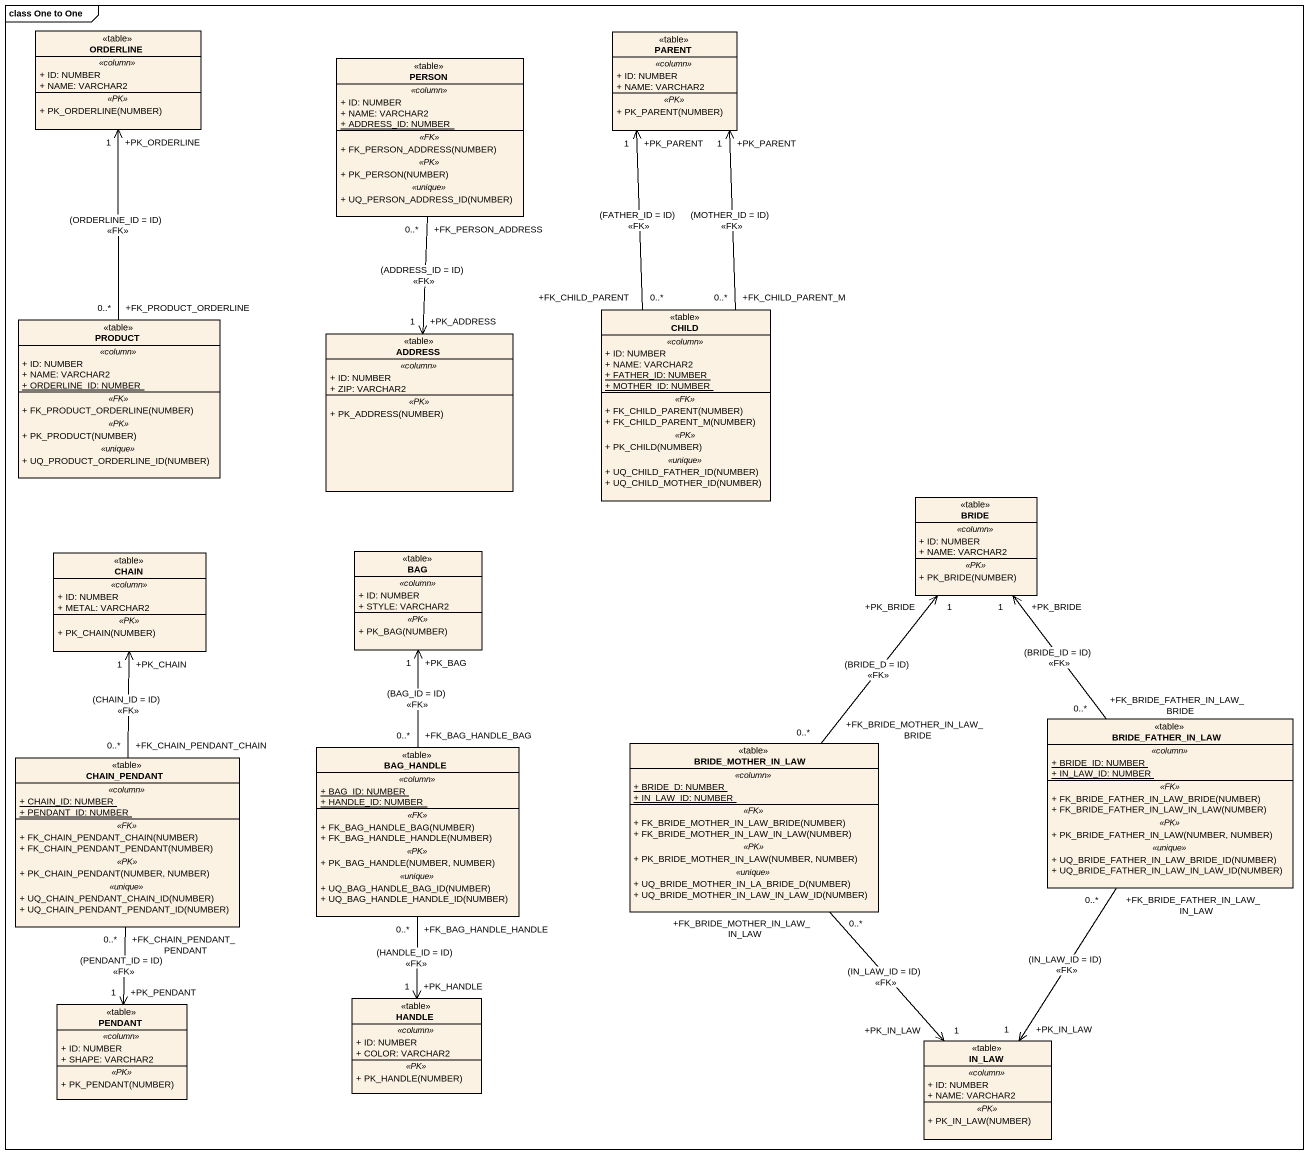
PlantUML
@startuml
mainframe class One to One
hide circle
hide empty members
skinparam classAttributeIconSize 0
class ORDERLINE <<table>> {
  .. <<column>> ..
  + ID: NUMBER
  + NAME: VARCHAR2
  .. <<PK>> ..
  + PK_ORDERLINE(NUMBER)
}
class "PERSON" as PERSON_ <<table>> {
  .. <<column>> ..
  + ID: NUMBER
  + NAME: VARCHAR2
  {static} + ADDRESS_ID: NUMBER
  .. <<FK>> ..
  + FK_PERSON_ADDRESS(NUMBER)
  .. <<PK>> ..
  + PK_PERSON(NUMBER)
  .. <<unique>> ..
  + UQ_PERSON_ADDRESS_ID(NUMBER)
}
class PARENT <<table>> {
  .. <<column>> ..
  + ID: NUMBER
  + NAME: VARCHAR2
  .. <<PK>> ..
  + PK_PARENT(NUMBER)
}
class PRODUCT <<table>> {
  .. <<column>> ..
  + ID: NUMBER
  + NAME: VARCHAR2
  {static} + ORDERLINE_ID: NUMBER
  .. <<FK>> ..
  + FK_PRODUCT_ORDERLINE(NUMBER)
  .. <<PK>> ..
  + PK_PRODUCT(NUMBER)
  .. <<unique>> ..
  + UQ_PRODUCT_ORDERLINE_ID(NUMBER)
}
class CHILD <<table>> {
  .. <<column>> ..
  + ID: NUMBER
  + NAME: VARCHAR2
  {static} + FATHER_ID: NUMBER
  {static} + MOTHER_ID: NUMBER
  .. <<FK>> ..
  + FK_CHILD_PARENT(NUMBER)
  + FK_CHILD_PARENT_M(NUMBER)
  .. <<PK>> ..
  + PK_CHILD(NUMBER)
  .. <<unique>> ..
  + UQ_CHILD_FATHER_ID(NUMBER)
  + UQ_CHILD_MOTHER_ID(NUMBER)
}
class ADDRESS <<table>> {
  .. <<column>> ..
  + ID: NUMBER
  + ZIP: VARCHAR2
  .. <<PK>> ..
  + PK_ADDRESS(NUMBER)
}
class BRIDE <<table>> {
  .. <<column>> ..
  + ID: NUMBER
  + NAME: VARCHAR2
  .. <<PK>> ..
  + PK_BRIDE(NUMBER)
}
class CHAIN <<table>> {
  .. <<column>> ..
  + ID: NUMBER
  + METAL: VARCHAR2
  .. <<PK>> ..
  + PK_CHAIN(NUMBER)
}
class BAG <<table>> {
  .. <<column>> ..
  + ID: NUMBER
  + STYLE: VARCHAR2
  .. <<PK>> ..
  + PK_BAG(NUMBER)
}
class BRIDE_FATHER_IN_LAW <<table>> {
  .. <<column>> ..
  {static} + BRIDE_ID: NUMBER
  {static} + IN_LAW_ID: NUMBER
  .. <<FK>> ..
  + FK_BRIDE_FATHER_IN_LAW_BRIDE(NUMBER)
  + FK_BRIDE_FATHER_IN_LAW_IN_LAW(NUMBER)
  .. <<PK>> ..
  + PK_BRIDE_FATHER_IN_LAW(NUMBER, NUMBER)
  .. <<unique>> ..
  + UQ_BRIDE_FATHER_IN_LAW_BRIDE_ID(NUMBER)
  + UQ_BRIDE_FATHER_IN_LAW_IN_LAW_ID(NUMBER)
}
class CHAIN_PENDANT <<table>> {
  .. <<column>> ..
  {static} + CHAIN_ID: NUMBER
  {static} + PENDANT_ID: NUMBER
  .. <<FK>> ..
  + FK_CHAIN_PENDANT_CHAIN(NUMBER)
  + FK_CHAIN_PENDANT_PENDANT(NUMBER)
  .. <<PK>> ..
  + PK_CHAIN_PENDANT(NUMBER, NUMBER)
  .. <<unique>> ..
  + UQ_CHAIN_PENDANT_CHAIN_ID(NUMBER)
  + UQ_CHAIN_PENDANT_PENDANT_ID(NUMBER)
}
class BAG_HANDLE <<table>> {
  .. <<column>> ..
  {static} + BAG_ID: NUMBER
  {static} + HANDLE_ID: NUMBER
  .. <<FK>> ..
  + FK_BAG_HANDLE_BAG(NUMBER)
  + FK_BAG_HANDLE_HANDLE(NUMBER)
  .. <<PK>> ..
  + PK_BAG_HANDLE(NUMBER, NUMBER)
  .. <<unique>> ..
  + UQ_BAG_HANDLE_BAG_ID(NUMBER)
  + UQ_BAG_HANDLE_HANDLE_ID(NUMBER)
}
class BRIDE_MOTHER_IN_LAW <<table>> {
  .. <<column>> ..
  {static} + BRIDE_D: NUMBER
  {static} + IN_LAW_ID: NUMBER
  .. <<FK>> ..
  + FK_BRIDE_MOTHER_IN_LAW_BRIDE(NUMBER)
  + FK_BRIDE_MOTHER_IN_LAW_IN_LAW(NUMBER)
  .. <<PK>> ..
  + PK_BRIDE_MOTHER_IN_LAW(NUMBER, NUMBER)
  .. <<unique>> ..
  + UQ_BRIDE_MOTHER_IN_LA_BRIDE_D(NUMBER)
  + UQ_BRIDE_MOTHER_IN_LAW_IN_LAW_ID(NUMBER)
}
class PENDANT <<table>> {
  .. <<column>> ..
  + ID: NUMBER
  + SHAPE: VARCHAR2
  .. <<PK>> ..
  + PK_PENDANT(NUMBER)
}
class HANDLE <<table>> {
  .. <<column>> ..
  + ID: NUMBER
  + COLOR: VARCHAR2
  .. <<PK>> ..
  + PK_HANDLE(NUMBER)
}
class IN_LAW <<table>> {
  .. <<column>> ..
  + ID: NUMBER
  + NAME: VARCHAR2
  .. <<PK>> ..
  + PK_IN_LAW(NUMBER)
}
PERSON_ "+FK_PERSON_ADDRESS\n0..*" --> "+PK_ADDRESS\n1" ADDRESS : (ADDRESS_ID = ID)\n<<FK>>
PRODUCT "+FK_PRODUCT_ORDERLINE\n0..*" -up-> "+PK_ORDERLINE\n1" ORDERLINE : (ORDERLINE_ID = ID)\n<<FK>>
CHILD "+FK_CHILD_PARENT_M\n0..*" -up-> "+PK_PARENT\n1" PARENT : (MOTHER_ID = ID)\n<<FK>>
CHILD "+FK_CHILD_PARENT\n0..*" -up-> "+PK_PARENT\n1" PARENT : (FATHER_ID = ID)\n<<FK>>
BRIDE_FATHER_IN_LAW "+FK_BRIDE_FATHER_IN_LAW_BRIDE\n0..*" -up-> "+PK_BRIDE\n1" BRIDE : (BRIDE_ID = ID)\n<<FK>>
BRIDE_FATHER_IN_LAW "+FK_BRIDE_FATHER_IN_LAW_IN_LAW\n0..*" --> "+PK_IN_LAW\n1" IN_LAW : (IN_LAW_ID = ID)\n<<FK>>
CHAIN_PENDANT "+FK_CHAIN_PENDANT_CHAIN\n0..*" -up-> "+PK_CHAIN\n1" CHAIN : (CHAIN_ID = ID)\n<<FK>>
CHAIN_PENDANT "+FK_CHAIN_PENDANT_PENDANT\n0..*" --> "+PK_PENDANT\n1" PENDANT : (PENDANT_ID = ID)\n<<FK>>
BAG_HANDLE "+FK_BAG_HANDLE_BAG\n0..*" -up-> "+PK_BAG\n1" BAG : (BAG_ID = ID)\n<<FK>>
BAG_HANDLE "+FK_BAG_HANDLE_HANDLE\n0..*" --> "+PK_HANDLE\n1" HANDLE : (HANDLE_ID = ID)\n<<FK>>
BRIDE_MOTHER_IN_LAW "+FK_BRIDE_MOTHER_IN_LAW_BRIDE\n0..*" -up-> "+PK_BRIDE\n1" BRIDE : (BRIDE_D = ID)\n<<FK>>
BRIDE_MOTHER_IN_LAW "+FK_BRIDE_MOTHER_IN_LAW_IN_LAW\n0..*" --> "+PK_IN_LAW\n1" IN_LAW : (IN_LAW_ID = ID)\n<<FK>>
@enduml
